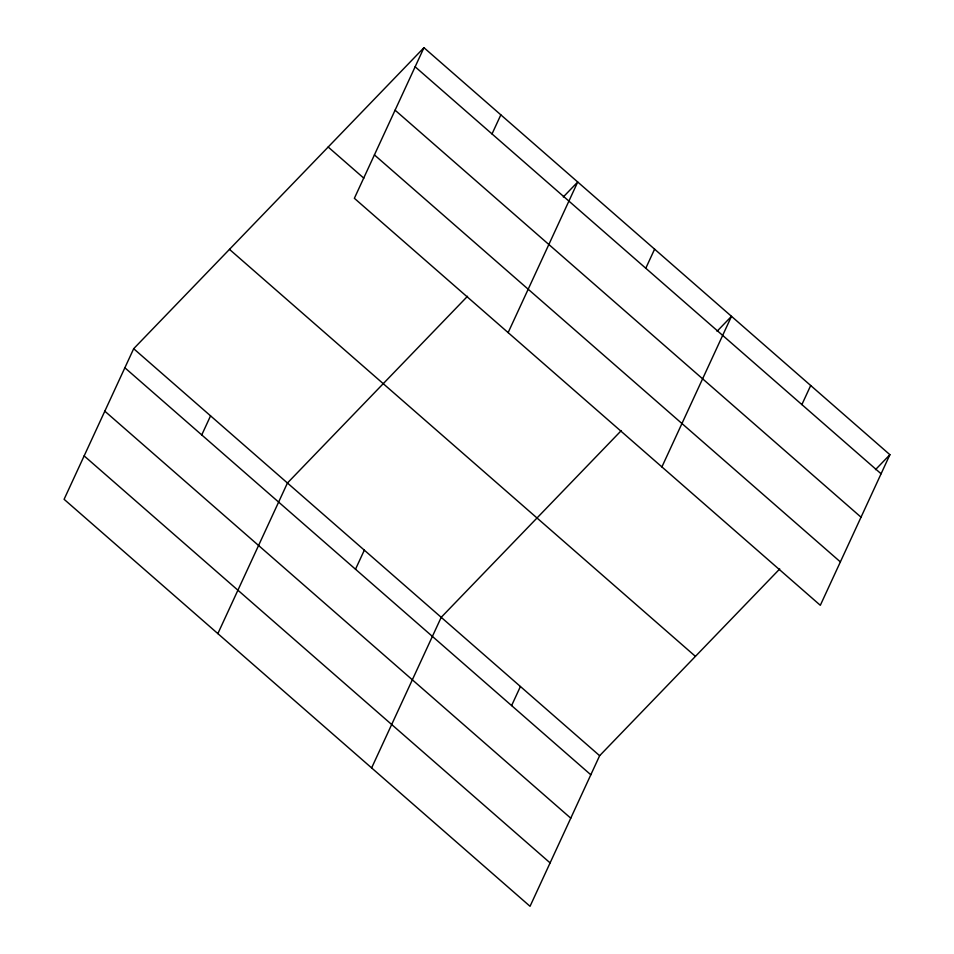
<?xml version="1.0" encoding="UTF-8"?>
<svg xmlns="http://www.w3.org/2000/svg" width="954" height="954" viewBox="0 0 954 954"><rect width="100%" height="100%" fill="white"/><g stroke="black" fill="none" stroke-linecap="round" stroke-linejoin="round"><path stroke-width="1.43" d="M423.958 47.7L354.363 198.301L820.321 605.301L889.903 454.7L423.958 47.7L133.679 348.699L64.097 499.3L530.042 906.3L599.637 755.699L779.728 568.954M201.747 434.929L210.56 415.849M217.858 633.611L287.44 483.01L467.532 296.265M492.014 133.942L500.838 114.85M355.508 569.24L364.333 550.16M508.136 332.612L577.719 182.011L563.301 196.965M371.619 767.922L441.213 617.321L621.304 430.576M645.786 268.253L654.599 249.161M511.606 705.59L520.419 686.51M661.897 466.923L731.479 316.323L717.062 331.276M801.873 404.591L810.697 385.511M875.486 469.654L889.903 454.7M415.133 66.78L881.091 473.78M395.087 110.187L861.033 517.187M374.421 154.906L840.379 561.906M328.164 147.023L363.82 178.171M229.473 249.364L695.43 656.364M133.679 348.699L599.637 755.699M124.867 367.779L590.812 774.779M104.809 411.174L570.766 818.186M84.143 455.893L550.1 862.893"/></g></svg>
